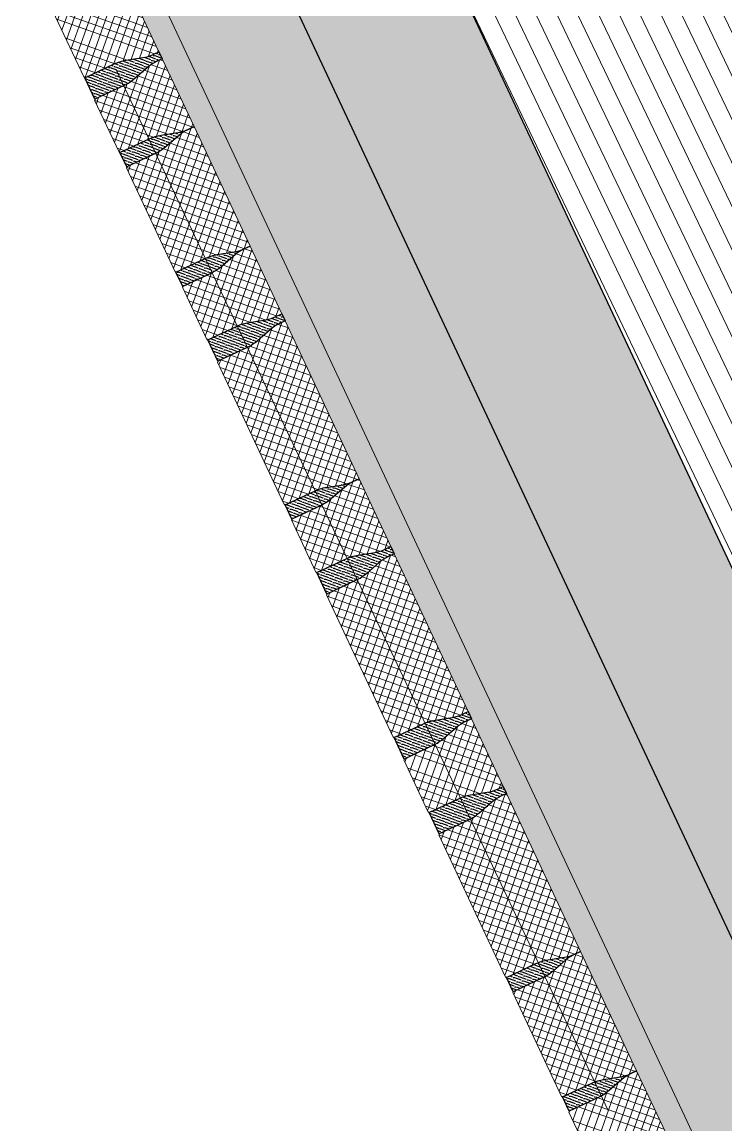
# Model space of a CAD drawing. Header units: metres. Extents: x 678805 to 1359287, y 2747329 to 5497370.
# Drawn here: x 679532.131 to 679533.024, y 2747447.023 to 2747448.422 of the extents above; entities that cross this region are included whole.
import ezdxf

# ---------------------------------------------------------------- set-up
doc = ezdxf.new("R2010")
doc.units = ezdxf.units.M
doc.layers.add('02-L-Waterfeatures 01', color=7, linetype='Continuous', true_color=0x4da6ff)
doc.layers.add('XREF_MON_WATERFEATURE$0$EIT_3 TR sorra', color=7, linetype='Continuous', true_color=0xd8ceb0)
doc.layers.add('XREF_MON_WATERFEATURE$0$-aux', color=50, linetype='Continuous', plot=False)
doc.layers.add('XREF_MON_WATERFEATURE$0$00_Aux', color=6, linetype='Continuous', plot=False)
doc.layers.add('XREF_MON_WATERFEATURE$0$02-L-projecció', color=7, linetype='Continuous', lineweight=5, true_color=0x636363)
doc.layers.add('XREF_MON_WATERFEATURE$0$3-TR tot_u', color=7, linetype='Continuous', lineweight=5, true_color=0x787878)
for name, color, linetype, lineweight in [('XREF_MON_WATERFEATURE$0$02-L-seccionat', 6, 'Continuous', 5), ('XREF_MON_WATERFEATURE$0$03-TR-L-1-CM', 7, 'Continuous', 0), ('XREF_MON_WATERFEATURE$0$3-TR Formigó', 252, 'Continuous', 0), ('XREF_MON_WATERFEATURE$0$3-TR terra compactada', 45, 'Continuous', 0), ('XREF_MON_WATERFEATURE$0$3-TR Tot-u', 37, 'Continuous', 0)]:
    doc.layers.add(name, color=color, linetype=linetype, lineweight=lineweight)
pattern_1 = [(43.98579928974752, (10.52699718810618, -101.1252723112702), (0.00192727512556013, 0.006603891924047489), [0.008532812500000061, -0.001706562500000013, 0, -0.001706562500000013])]
pattern_2 = [(44.99999999999999, (-4.641693315468729, 0.03620347869582474), (-0.006735192090801862, 0.006735192090801865), []), (134.9999999999999, (-4.641693315468729, 0.03620347869582474), (-0.006735192090801865, -0.006735192090801862), [])]
pattern_3 = [(43.98579928974752, (10.20080727897584, -101.1227288949303), (0.00192727512556013, 0.006603891924047489), [0.008532812500000061, -0.001706562500000013, 0, -0.001706562500000013])]
pattern_4 = [(43.98579928974752, (9.37094169203192, -101.1162581606768), (0.00192727512556013, 0.006603891924047489), [0.008532812500000061, -0.001706562500000013, 0, -0.001706562500000013])]

# ---------------------------------------------------------------- blocks, each defined once
blk = doc.blocks.new('XREF_MON_WATERFEATURE$0$General Section WaterFalls')
at = {"layer": 'XREF_MON_WATERFEATURE$0$3-TR Formigó'}
h = blk.add_hatch(dxfattribs=at)
h.set_pattern_fill('ANSI37', color=256, scale=0.002999999999999999, angle=-18.27604261022104, style=0)
h.set_pattern_definition(pattern_2)
edge = h.paths.add_edge_path()
edge.add_line((39.18475495977327, -31.12973216176033), (39.1848188646707, -31.12153663239218))
edge.add_arc((39.13640277273953, -31.12115911720321), 0.04841756329248895, -0.4467438236486732, 15.55227535667759)
edge.add_line((39.18304758705199, -31.10817752312869), (39.17726283756934, -31.0873920522402))
edge.add_arc((39.23231515055522, -31.07207059604116), 0.05714459042789036, 179.553249814863, 195.5522689535439, ccw=False)
edge.add_line((39.17517229774967, -31.07162502920255), (39.17549295586408, -31.03050100594151))
edge.add_line((39.1754929558374, -31.03050100663677), (39.17469577455456, -31.03049478954747))
edge.add_line((39.17469577351585, -31.0304947886616), (39.17470235535848, -31.02965073833496))
edge.add_line((39.17470235656947, -31.02965073892847), (39.10140679054818, -31.02907922782226))
edge.add_line((39.10140678938478, -31.02907922794111), (39.10140020713956, -31.02992327911559))
edge.add_line((39.10140020772815, -31.02992327907123), (39.10060302643714, -31.02991705903684))
edge.add_line((39.10060302587226, -31.02991705900058), (39.10028236810173, -31.07104108678878))
edge.add_arc((39.04313952149823, -31.07059552450664), 0.05714458402054452, -16.445764324364518, -0.44674515957092353, ccw=False)
edge.add_line((39.0979462149553, -31.08677359204739), (39.09183804567666, -31.10746633539626))
edge.add_arc((39.13827474461868, -31.12117371498607), 0.04841755135676758, 163.554232349569, 179.5532514948844)
edge.add_line((39.08985866559669, -31.1207961961627), (39.08979476309165, -31.12899172534015))
edge.add_line((39.08979476289824, -31.12899172445759), (39.18475495967557, -31.12973216186766))
h = blk.add_hatch(dxfattribs=at)
h.set_pattern_fill('ANSI37', color=256, scale=0.002999999999999999, angle=-18.27604261022104, style=0)
h.set_pattern_definition(pattern_2)
edge = h.paths.add_edge_path()
edge.add_line((39.3522410299629, -31.13103811070323), (39.35230493239289, -31.1228425810106))
edge.add_arc((39.30388884665444, -31.12246505683288), 0.04841755882590122, -0.4467548583182131, 15.55226428892074)
edge.add_line((39.35053365770727, -31.10948347253725), (39.3447489077074, -31.08869800098755))
edge.add_arc((39.39980122214183, -31.07337654335424), 0.05714459110889258, 179.5532510767952, 195.5522701820825, ccw=False)
edge.add_line((39.34265836747363, -31.07293097814545), (39.34297902507082, -31.03180695422319))
edge.add_line((39.3429790250957, -31.03180695418268), (39.34218184363135, -31.03180073801424))
edge.add_line((39.34218184370548, -31.0318007376045), (39.34218842565864, -31.03095668731437))
edge.add_line((39.34218842629343, -31.03095668740571), (39.19636698783185, -31.02981966437513))
edge.add_line((39.19636698672548, -31.02981966361403), (39.19636040684122, -31.03066371654903))
edge.add_line((39.19636040739715, -31.03066371707246), (39.19556322544289, -31.03065749681903))
edge.add_line((39.19556322600693, -31.03065749700181), (39.19524256794025, -31.07178152420181))
edge.add_arc((39.13809971837327, -31.07133596157655), 0.05714458561940226, -16.445765772794118, -0.4467466560668072, ccw=False)
edge.add_line((39.19290641369298, -31.08751402981579), (39.18679824533417, -31.10820677297804))
edge.add_arc((39.2332349428907, -31.12191415438429), 0.0484175508021077, 163.5542290625637, 179.5532482208429)
edge.add_line((39.18481886433437, -31.12153663253412), (39.18475496024624, -31.12973216167914))
edge.add_line((39.18475495977327, -31.12973216176033), (39.3522410307555, -31.13103811020633))
h = blk.add_hatch(dxfattribs=at)
h.set_pattern_fill('ANSI37', color=256, scale=0.002999999999999999, angle=-18.27604261022104, style=0)
h.set_pattern_definition(pattern_2)
edge = h.paths.add_edge_path()
edge.add_line((39.57347104605287, -31.13276309380308), (39.57353495039758, -31.12456756425239))
edge.add_arc((39.5251188641414, -31.12419004691765), 0.04841755849467181, -0.4467466283651467, 15.55227254300524)
edge.add_line((39.57176367333159, -31.11120845610276), (39.56597892388443, -31.0904229847356))
edge.add_arc((39.62103124149144, -31.07510152691975), 0.05714459466022873, 179.5532509293158, 195.5522700439978, ccw=False)
edge.add_line((39.56388838356361, -31.07465596077964), (39.56420904160296, -31.03353193700341))
edge.add_line((39.56420904165134, -31.03353193728253), (39.56341186070421, -31.03352572177531))
edge.add_line((39.56341186119244, -31.03352572163567), (39.56341844211523, -31.03268167149565))
edge.add_line((39.56341844191775, -31.03268167166971), (39.3638530596598, -31.03112558852884))
edge.add_line((39.36385305970907, -31.03112558787689), (39.36384647749933, -31.03196963857268))
edge.add_line((39.36384647758678, -31.03196963854134), (39.36304929710914, -31.03196341975637))
edge.add_line((39.36304929666221, -31.03196341963485), (39.36272863848091, -31.0730874453258))
edge.add_arc((39.30558578157797, -31.07264188490808), 0.05714459453390366, -16.445762793266, -0.44674364543789125, ccw=False)
edge.add_line((39.36039248527959, -31.08881995244883), (39.35428431540867, -31.10951269462129))
edge.add_arc((39.40072101773694, -31.12322007212788), 0.04841755342405468, 163.5542355793745, 179.5532547029849)
edge.add_line((39.35230493592098, -31.12284255633131), (39.35224103264213, -31.1310380852532))
edge.add_line((39.3522410322912, -31.13103808602318), (39.57347104644203, -31.13276309388176))
h = blk.add_hatch(dxfattribs=at)
h.set_pattern_fill('ANSI37', color=256, scale=0.002999999999999999, angle=-18.27604261022104, style=0)
h.set_pattern_definition(pattern_2)
edge = h.paths.add_edge_path()
edge.add_line((39.67843094049022, -31.13358150189742), (39.67849484538764, -31.12538597252927))
edge.add_arc((39.63007875345647, -31.12500845803879), 0.04841756340331319, -0.4467438658289858, 15.55227527998455)
edge.add_line((39.67672356823459, -31.11202686419711), (39.67093881875194, -31.09124139330862))
edge.add_arc((39.72599113220349, -31.07591993641108), 0.05714459068712686, 179.5532502593328, 195.5522693413966, ccw=False)
edge.add_line((39.66884827800095, -31.07547436933964), (39.66916893611536, -31.0343503460786))
edge.add_line((39.66916893655434, -31.03435034654103), (39.66837175527151, -31.03434412945174))
edge.add_line((39.66837175516412, -31.03434412926435), (39.66837833700674, -31.03350007893772))
edge.add_line((39.66837833635509, -31.0335000785999), (39.5950827703338, -31.03292856749369))
edge.add_line((39.59508277056739, -31.03292856831104), (39.59507618832216, -31.03377261948551))
edge.add_line((39.59507618891075, -31.03377261967398), (39.59427900761975, -31.0337663996396))
edge.add_line((39.5942790065892, -31.03376639960334), (39.59395834881867, -31.07489042739154))
edge.add_arc((39.53681550221518, -31.07444486534223), 0.05714458413136875, -16.44576432809248, -0.44674519530951784, ccw=False)
edge.add_line((39.59162219613791, -31.09062293195166), (39.58551402685926, -31.11131567530052))
edge.add_arc((39.63195072533563, -31.12502305349335), 0.04841755137164028, 163.5542329003365, 179.5532520194679)
edge.add_line((39.58353464631364, -31.12464553536847), (39.58347074380859, -31.13284106454592))
edge.add_line((39.58347074361518, -31.13284106506035), (39.67843094039251, -31.13358150247041))
h = blk.add_hatch(dxfattribs=at)
h.set_pattern_fill('ANSI37', color=256, scale=0.002999999999999999, angle=-18.27604261022104, style=0)
h.set_pattern_definition(pattern_2)
edge = h.paths.add_edge_path()
edge.add_line((39.90966065181419, -31.13538448698819), (39.9097245561589, -31.1271889574375))
edge.add_arc((39.86130846990272, -31.12681144010276), 0.04841755860549605, -0.4467466705454593, 15.55227246631219)
edge.add_line((39.90795328002423, -31.11382985021919), (39.90216853057707, -31.09304437885203))
edge.add_arc((39.95722084725276, -31.07772292057052), 0.05714459440099222, 179.553250484846, 195.5522696561451, ccw=False)
edge.add_line((39.90007799025625, -31.07727735443041), (39.90039864829561, -31.03615333065418))
edge.add_line((39.90039864787832, -31.03615333046764), (39.89960146693119, -31.03614711496041))
edge.add_line((39.89960146741942, -31.03614711388946), (39.89960804834221, -31.03530306374944))
edge.add_line((39.89960804767907, -31.03530306369066), (39.70004266542112, -31.0337469805498))
edge.add_line((39.70004266500473, -31.03374698059633), (39.70003608279499, -31.03459103129213))
edge.add_line((39.70003608288243, -31.03459103219211), (39.6992389024048, -31.03458481340714))
edge.add_line((39.69923890335485, -31.03458481375128), (39.69891824517355, -31.07570883944223))
edge.add_arc((39.64177538733929, -31.07526327902451), 0.0571445946447279, -16.445762796994018, -0.44674368117648555, ccw=False)
edge.add_line((39.69658209150657, -31.09144134726375), (39.69047392163565, -31.11213408943622))
edge.add_arc((39.73691062349826, -31.12584146670997), 0.04841755342405468, 163.5542355793745, 179.5532547029849)
edge.add_line((39.68849454214796, -31.12546394951642), (39.68843063886911, -31.13365947843831))
edge.add_line((39.68843063805252, -31.13365947874263), (39.90966065220335, -31.1353844866012))
h = blk.add_hatch(dxfattribs=at)
h.set_pattern_fill('ANSI37', color=256, scale=0.002999999999999999, angle=-18.27604261022104, style=0)
h.set_pattern_definition(pattern_2)
edge = h.paths.add_edge_path()
edge.add_line((40.01462054718286, -31.13620289531536), (40.01468445208028, -31.12800736594721))
edge.add_arc((39.96626836061478, -31.1276298512239), 0.04841756329248895, -0.4467438236486732, 15.55227535667759)
edge.add_line((40.01291317353025, -31.11464825691655), (40.0071284240476, -31.09386278602807))
edge.add_arc((40.06218073796481, -31.07854133006185), 0.05714459042789036, 179.553249814863, 195.5522689535439, ccw=False)
edge.add_line((40.00503788469359, -31.07809576299042), (40.005358542808, -31.03697173972937))
edge.add_line((40.00535854278132, -31.03697174065746), (40.00456136149849, -31.03696552356817))
edge.add_line((40.00456136092544, -31.03696552291512), (40.00456794276806, -31.03612147258849))
edge.add_line((40.00456794258207, -31.03612147271633), (39.93127237656078, -31.03554996161013))
edge.add_line((39.93127237632871, -31.03554996196181), (39.93126579408348, -31.03639401313628))
edge.add_line((39.93126579513773, -31.03639401262626), (39.93046861384673, -31.03638779259188))
edge.add_line((39.93046861328185, -31.03638779325411), (39.93014795551132, -31.07751182104231))
edge.add_arc((39.87300510844216, -31.07706625945866), 0.05714458402054452, -16.445764324364518, -0.44674515957092353, ccw=False)
edge.add_line((39.92781180283055, -31.09324432583526), (39.92170363355191, -31.11393706918413))
edge.add_arc((39.96814033249393, -31.12764444760978), 0.04841755135676758, 163.554232349569, 179.5532514948844)
edge.add_line((39.91972425347194, -31.1272669294849), (39.91966035096689, -31.13546245866235))
edge.add_line((39.9196603493765, -31.13546245824546), (40.01462054615383, -31.13620289565552))
h = blk.add_hatch(dxfattribs=at)
h.set_pattern_fill('ANSI37', color=256, scale=0.002999999999999999, angle=-18.27604261022104, style=0)
h.set_pattern_definition(pattern_2)
edge = h.paths.add_edge_path()
edge.add_line((40.23585056187585, -31.13792790379375), (40.23591446622056, -31.12973237424307))
edge.add_arc((40.18749837996438, -31.12935485783964), 0.04841755860549605, -0.4467466705454593, 15.55227246631219)
edge.add_line((40.23414318915457, -31.11637326725759), (40.22835843970741, -31.09558779589042))
edge.add_arc((40.28341075731441, -31.08026633691043), 0.05714459466022873, 179.5532509293158, 195.5522700439978, ccw=False)
edge.add_line((40.22626789985225, -31.07982077077031), (40.2265885578916, -31.03869674699408))
edge.add_line((40.22658855793998, -31.03869674773887), (40.22579137699285, -31.03869053223164))
edge.add_line((40.22579137701541, -31.03869053232484), (40.22579795793821, -31.03784648218482))
edge.add_line((40.22579795727506, -31.03784648189321), (40.02623257501711, -31.03629039875235))
edge.add_line((40.02623257506639, -31.03629039879888), (40.02622599285665, -31.03713444949468))
edge.add_line((40.02622599294409, -31.03713444946334), (40.02542881246646, -31.03712823067837))
edge.add_line((40.02542881295085, -31.03712822985835), (40.02510815476955, -31.0782522555493))
edge.add_arc((39.96796529693529, -31.07780669536442), 0.0571445946447279, -16.445762796994018, -0.44674368117648555, ccw=False)
edge.add_line((40.02277200063691, -31.09398476406932), (40.01666383076599, -31.11467750624178))
edge.add_arc((40.0631005326286, -31.12838488421403), 0.04841755342405468, 163.5542355793745, 179.5532547029849)
edge.add_line((40.01468445174396, -31.12800736678764), (40.01462054846511, -31.13620289570954))
edge.add_line((40.01462054764852, -31.13620289647952), (40.23585056179935, -31.13792790433809))
h = blk.add_hatch(dxfattribs=at)
h.set_pattern_fill('ANSI37', color=256, scale=0.002999999999999999, angle=-18.27604261022104, style=0)
h.set_pattern_definition(pattern_2)
edge = h.paths.add_edge_path()
edge.add_line((40.34081045631319, -31.13874631328508), (40.34087436121062, -31.13055078391693))
edge.add_arc((40.29245826974511, -31.13017326872796), 0.04841756329248895, -0.4467438236486732, 15.55227535667759)
edge.add_line((40.33910308312625, -31.11719167395495), (40.3333183336436, -31.09640620306646))
edge.add_arc((40.38837064756081, -31.08108474686742), 0.05714459068712686, 179.5532502593328, 195.5522693413966, ccw=False)
edge.add_line((40.33122779382393, -31.08063918119296), (40.33154845193834, -31.03951515793192))
edge.add_line((40.33154845237732, -31.03951515746303), (40.33075127109448, -31.03950894037373))
edge.add_line((40.33075127052143, -31.03950894018635), (40.33075785236406, -31.03866488985971))
edge.add_line((40.33075785171241, -31.03866488998756), (40.25746228569112, -31.03809337888135))
edge.add_line((40.25746228639036, -31.03809337853454), (40.25745570414514, -31.03893742970902))
edge.add_line((40.25745570473373, -31.03893742896616), (40.25665852344272, -31.03893120893178))
edge.add_line((40.25665852241218, -31.03893120959401), (40.25633786464165, -31.08005523738221))
edge.add_arc((40.19919501757249, -31.07960967626423), 0.05714458402054452, -16.445764324364518, -0.44674515957092353, ccw=False)
edge.add_line((40.25400171149522, -31.09578774264082), (40.24789354221658, -31.11648048598969))
edge.add_arc((40.29433024162427, -31.13018786534667), 0.04841755137164028, 163.5542329003365, 179.5532520194679)
edge.add_line((40.24591416213661, -31.1298103465233), (40.24585025963157, -31.13800587570075))
edge.add_line((40.24585025943816, -31.13800587551668), (40.34081045621549, -31.13874631292675))
h = blk.add_hatch(dxfattribs=at)
h.set_pattern_fill('ANSI37', color=256, scale=0.002999999999999999, angle=-18.27604261022104, style=0)
h.set_pattern_definition(pattern_2)
edge = h.paths.add_edge_path()
edge.add_line((40.50829652696848, -31.14005226129666), (40.50836042939847, -31.13185673160403))
edge.add_arc((40.4599443427287, -31.13147920696065), 0.04841755882590122, -0.4467548583182131, 15.55226428892074)
edge.add_line((40.50658915517852, -31.11849762289785), (40.50080440517864, -31.09771215134815))
edge.add_arc((40.55585671868175, -31.08239069371484), 0.05714459136812911, 179.553251521265, 195.5522705699352, ccw=False)
edge.add_line((40.49871386447921, -31.08194512827322), (40.4990345220764, -31.04082110435096))
edge.add_line((40.49903452210128, -31.04082110500894), (40.49823734063693, -31.0408148888405))
edge.add_line((40.49823734071106, -31.04081488912925), (40.49824392266422, -31.03997083883912))
edge.add_line((40.49824392190203, -31.03997083823197), (40.35242248344045, -31.03883381520139))
edge.add_line((40.3524224832654, -31.03883381560445), (40.35241590338114, -31.03967786853944))
edge.add_line((40.35241590393707, -31.03967786836438), (40.35161872198281, -31.03967164811095))
edge.add_line((40.35161872208118, -31.03967164829373), (40.35129806401451, -31.08079567549373))
edge.add_arc((40.29415521537885, -31.08035011170432), 0.0571445854768251, -16.4457662394492, -0.44674710053658373, ccw=False)
edge.add_line((40.3489619102329, -31.09652817994356), (40.34285374187409, -31.11722092310581))
edge.add_arc((40.38929043943062, -31.13092830544338), 0.04841755081698038, 163.5542296133312, 179.5532487454264)
edge.add_line((40.34087436040863, -31.13055078359321), (40.3408104563205, -31.13874631273823))
edge.add_line((40.34081045631319, -31.13874631328508), (40.50829652729542, -31.14005226173109))
h = blk.add_hatch(dxfattribs=at)
h.set_pattern_fill('ANSI37', color=256, scale=0.002999999999999999, angle=-18.27604261022104, style=0)
h.set_pattern_definition(pattern_2)
edge = h.paths.add_edge_path()
edge.add_line((40.60325672617182, -31.14079270721413), (40.60332062966767, -31.13259717689271))
edge.add_arc((40.55490453867242, -31.13221966242418), 0.04841756174094964, -0.4467432331243982, 15.55227589592591)
edge.add_line((40.60154935112223, -31.11923806904815), (40.59576460204218, -31.09845259731183))
edge.add_arc((40.65081690996885, -31.08313113870099), 0.05714458584771027, 179.5532517960922, 195.5522709070236, ccw=False)
edge.add_line((40.59367406228557, -31.08268557512201), (40.59399472039591, -31.04156155038842))
edge.add_line((40.59399471944198, -31.04156154906377), (40.59319753841572, -31.04155533156881))
edge.add_line((40.59319753851742, -31.04155533201993), (40.59320412039961, -31.04071128268715))
edge.add_line((40.59320412063971, -31.04071128275245), (40.51990855432228, -31.04013977105805))
edge.add_line((40.51990855531767, -31.04013977199793), (40.51990197395678, -31.04098382346446))
edge.add_line((40.51990197319537, -31.04098382312804), (40.51910479186888, -31.04097760357234))
edge.add_line((40.51910479133949, -31.04097760282457), (40.51878413268052, -31.08210162884817))
edge.add_arc((40.46164127485827, -31.08165606763214), 0.0571445959901842, -16.44576470835051, -0.44674558640332407, ccw=False)
edge.add_line((40.51644797855988, -31.09783413726836), (40.51033980887048, -31.11852687851998))
edge.add_arc((40.55677651520818, -31.13223425485194), 0.04841755733816406, 163.5542381880124, 179.5532572783804)
edge.add_line((40.50836043106392, -31.13185674045235), (40.50829652807713, -31.1400522684899))
edge.add_line((40.50829652743414, -31.1400522692129), (40.60325672609071, -31.14079270724359))
h = blk.add_hatch(dxfattribs=at)
h.set_pattern_fill('ANSI37', color=256, scale=0.002999999999999999, angle=-18.27604261022104, style=0)
h.set_pattern_definition([(44.99999999999999, (-2.950745612382889, 0.02301507885567844), (-0.006735192090801862, 0.006735192090801865), []), (134.9999999999999, (-2.950745612382889, 0.02301507885567844), (-0.006735192090801865, -0.006735192090801862), [])])
edge = h.paths.add_edge_path()
edge.add_line((40.78074249159545, -31.14217662625015), (40.78080639402544, -31.13398109655752))
edge.add_arc((40.73239030689001, -31.13360357261263), 0.04841755882590122, -0.4467548583182131, 15.55226428892074)
edge.add_line((40.77903511887416, -31.12062198901549), (40.77325036887429, -31.09983651746579))
edge.add_arc((40.82830268191174, -31.08451505936682), 0.05714459101218528, 179.5532511125338, 195.5522702470631, ccw=False)
edge.add_line((40.77115982910618, -31.08406949369237), (40.77148048670337, -31.04294546977011))
edge.add_line((40.77148048579693, -31.04294546949677), (40.77068330433258, -31.04293925332833))
edge.add_line((40.7706833044067, -31.04293925315142), (40.77068988635987, -31.04209520286129))
edge.add_line((40.770689886529, -31.04209520341828), (40.62486844806742, -31.04095818038771))
edge.add_line((40.62486844789237, -31.04095818055794), (40.62486186800811, -31.04180223349293))
edge.add_line((40.62486186809838, -31.04180223308504), (40.62406468614412, -31.04179601283161))
edge.add_line((40.62406468577683, -31.0417960123159), (40.62374402771015, -31.0829200395159))
edge.add_arc((40.56660117954016, -31.08247447689064), 0.0571445857302265, -16.445765776522194, -0.4467466918054015, ccw=False)
edge.add_line((40.62140787485987, -31.09865254489705), (40.61529970650106, -31.1193452880593))
edge.add_arc((40.66173640405759, -31.13305267086253), 0.04841755091846363, 163.5542290581637, 179.5532481786626)
edge.add_line((40.61332032456994, -31.1326751485467), (40.6132564204818, -31.14087067769172))
edge.add_line((40.61325642140582, -31.14087067777291), (40.78074249238805, -31.14217662621891))
at = {"layer": 'XREF_MON_WATERFEATURE$0$3-TR terra compactada'}
h = blk.add_hatch(dxfattribs=at)
h.set_pattern_fill('LINE', color=256, scale=0.007499999999999998)
h.set_pattern_definition([(359.9999999999999, (-1.593222050461918, -1.450000001117587), (3.469446951953614e-18, 0.0238125), [])])
edge = h.paths.add_edge_path(flags=16)
edge.add_arc((87.91270721703768, -34.89102650922723), 0.03000000000000113, 0, 360)
h.paths.add_polyline_path([(60.86794612370431, -34.06345526850782), (60.86794612370431, -34.8165326055605), (77.28848761087283, -34.81653260439634), (77.28848760994151, -35.96653260430321), (94.02980208816007, -35.96653260337189), (94.02346620196477, -34.53352967253886), (88.77741158520803, -34.42881766473874), (88.7764219455421, -34.4783984052483), (88.67512278445065, -34.8564527768176), (84.06023222394288, -34.76436978625134), (83.96552849235013, -34.41241660504602), (83.95774579746649, -34.38224918977357), (83.95875280490145, -34.33179827523418), (79.98875382728875, -34.25026744417846), (79.98875382775441, -35.78771875007078), (77.43852502759546, -35.78771875007078), (77.43852502852678, -35.43748732609674), (78.61814005719498, -35.43770227907225), (78.05505687510595, -33.4629564518109), (67.10211191978306, -33.3788115279749), (67.01179703883827, -33.17811179091223), (66.85097349714488, -33.17687627975829), (63.56725041614845, -33.15126436809078), (63.56725041707978, -34.70336046814919), (61.01713174395263, -34.70336046768352), (61.01713174441829, -34.35336060426198), (62.10765844490379, -34.35336060402915), (61.58575402200222, -32.50950451311655), (50.6815704330802, -32.42573419259861), (50.59114177431911, -32.2250335814897), (50.42511908290908, -32.2237581287045), (47.14811543934047, -32.19819437991828), (47.14721526950598, -33.38156245509163), (44.99754665372893, -33.38156245509163), (44.99754665279761, -33.03156259073876), (45.56926759378985, -33.03156259120442), (45.14311256445944, -31.55625739693642), (34.2616229839623, -31.47266142093576), (34.17091776337475, -31.2719586850144), (34.00475173024461, -31.27068213094026), (30.72633214015514, -31.24511096207425), (30.72633214108646, -32.37863686797209), (28.57621343620121, -32.37863686820492), (28.57621343526989, -32.02863700361922), (29.14793437626213, -32.02863700361922), (28.72177934786305, -30.55333180958405), (17.8412764519453, -30.4697434140835), (17.68143947003409, -31.50181839196011), (28.27606689184904, -31.50181839149445), (28.27606689091772, -32.61037793336436), (44.44740463607013, -32.61037793196738), (44.44740463700145, -34.06345526920632)])
at = {"layer": 'XREF_MON_WATERFEATURE$0$3-TR Tot-u'}
h = blk.add_hatch(dxfattribs=at)
h.set_pattern_fill('EARTH', color=256, scale=0.004999999999999998, angle=-84.07414778341365)
h.set_pattern_definition([(275.9258522165863, (44.29588295286521, -32.63154151011258), (0.03485825126725671, -0.02830242601949161), [0.03175, -0.03175]), (275.9258522165863, (44.30772558040917, -32.63031229283661), (0.03485825126725671, -0.02830242601949161), [0.03175, -0.03175]), (275.9258522165863, (44.31956820748746, -32.62908307556063), (0.03485825126725671, -0.02830242601949161), [0.03175, -0.03175]), (5.925852216586345, (44.32392548862845, -32.63262087898329), (0.02830242601949161, 0.03485825126725671), [0.03174999999999994, -0.03174999999999994]), (5.925852216586345, (44.32515470543876, -32.64446350559592), (0.02830242601949161, 0.03485825126725671), [0.03174999999999994, -0.03174999999999994]), (5.925852216586345, (44.3263839231804, -32.65630613290705), (0.02830242601949161, 0.03485825126725671), [0.03174999999999994, -0.03174999999999994])])
h.paths.add_polyline_path([(34.26260966900736, -31.4726690009702), (45.14311256445944, -31.55625739693642), (45.22670621238649, -31.85156099428423), (45.99745839787647, -31.85156254423782), (45.99745968589559, -31.56282083503902), (45.37285237573087, -31.55802235053852), (45.31806802144274, -31.35759557317942), (34.17091776337475, -31.2719586850144)])
at = {"layer": 'XREF_MON_WATERFEATURE$0$3-TR tot_u'}
h = blk.add_hatch(dxfattribs=at)
h.set_pattern_fill('AR-CONC', color=256, scale=0.0002499999999999997, angle=90.27678088138283)
h.set_pattern_definition([(158.5528234916038, (-5.539041012525558e-06, -0.1028410240542144), (-0.01071414020334408, 0.04444703537656459), [0.004762499999999992, -0.05238749999999992]), (103.5528234916037, (-5.539041012525558e-06, -0.1028410240542144), (-0.042478511822929, -0.02355052202099124), [0.00380999999999999, -0.04191014604249986]), (209.0042681916038, (-0.000898381695151329, -0.09913711715489626), (-0.05319265014223657, 0.02089651386113734), [0.004047502199999994, -0.04452256114999994]), (154.7370234916037, (-0.01204552920535207, -0.1068818944040686), (-0.01159854796105582, 0.06759205884945055), [0.007143749999999993, -0.07858124999999992]), (205.1883811016037, (-0.01301207952201366, -0.1012492310255766), (-0.07752613342460271, 0.03658516449488297), [0.006071255784999993, -0.06678390203999988]), (99.73697466160377, (-0.01204552920535207, -0.1068818944040686), (-0.07752613342278562, 0.03658516449904599), [0.005714991767499993, -0.0628649329799999]), (129.5528234916038, (-0.0110559668391943, -0.09985168324783444), (0.01217751511735449, 0.04406843003303181), [0.004762499999999995, -0.05238749999999995]), (74.55282349160389, (-0.0110559668391943, -0.09985168324783444), (-0.04856998646426811, -3.622266203678892e-06), [0.003809999999999994, -0.04190999999999991]), (180.0042684916038, (-0.01004117308184505, -0.0961793134920299), (-0.03639247154533939, 0.04406480761108347), [0.004047502199999996, -0.04452248439999996]), (146.0528234916038, (-5.539041012525558e-06, -0.1028410240542144), (-0.02028587552938745, -0.005993882991116794), [0, -0.04140199999999994, 0, -0.04254499999999994, 0, -0.04206874999999994]), (116.0528234916039, (-5.539041012525558e-06, -0.1028410240542144), (-0.02905871588294157, 0.007867938773241594), [0, -0.02425699999999996, 0, -0.04044949999999992, 0, -0.01603374999999996]), (76.05282349160386, (0.004500031471252441, -0.1162656124215573), (-0.009427757665139926, 0.03259170348029379), [0, -0.01587499999999993, 0, -0.04952999999999986, 0, -0.06572249999999971]), (66.05282349160387, (0.006520467810332775, -0.1222856075037271), (-0.01780916575072015, 0.03308521069580599), [0, -0.02063749999999998, 0, -0.03289299999999997, 0, -0.04667249999999996])])
h.paths.add_polyline_path([(45.31806802144274, -31.35759557317942), (45.49559780023992, -31.2089550034143), (34.10312230791897, -31.12143342685886), (34.17091776337475, -31.2719586850144)])
at = {"layer": 'XREF_MON_WATERFEATURE$0$EIT_3 TR sorra'}
h = blk.add_hatch(dxfattribs=at)
h.set_pattern_fill('ANSI36', color=256, scale=0.001075000000000009, angle=-1.01420071025247, style=0, double=1)
h.set_pattern_definition(pattern_4)
edge = h.paths.add_edge_path()
edge.add_line((39.18475493509322, -31.12973565980792), (39.18481883682447, -31.12154013037492))
edge.add_arc((39.13640275178477, -31.12116261385381), 0.04841755708570963, -0.4467455132575356, 15.55227354001481)
edge.add_line((39.18304756004363, -31.10818102280609), (39.17726281198579, -31.08739554797457))
edge.add_arc((39.23231512727216, -31.07207409199327), 0.05714459220355843, 179.5532497589926, 195.5522688845015, ccw=False)
edge.add_line((39.17517227260396, -31.07162852515467), (39.17549295849978, -31.03050100618963))
edge.add_line((39.17549295863137, -31.03050100570545), (39.19556322774974, -31.03065750058919))
edge.add_line((39.19556322740391, -31.03065750026144), (39.19524254018974, -31.07178502173348))
edge.add_arc((39.13809969229624, -31.07133945869282), 0.0571445854768251, -16.4457662394492, -0.44674710053658373, ccw=False)
edge.add_line((39.19290638621897, -31.08751752739772), (39.18679821778102, -31.10821026857224))
edge.add_arc((39.2332349140197, -31.12191765150055), 0.04841755052477783, 163.554227419061, 179.553246562732)
edge.add_line((39.18481883546337, -31.1215401282534), (39.18475493429301, -31.12973566081402))
h = blk.add_hatch(dxfattribs=at)
h.set_pattern_fill('ANSI36', color=256, scale=0.001075000000000009, angle=-1.01420071025247, style=0, double=1)
h.set_pattern_definition(pattern_4)
edge = h.paths.add_edge_path()
edge.add_line((39.35224100435153, -31.13104160758667), (39.35230490781189, -31.12284607774392))
edge.add_arc((39.30388882756233, -31.12246855907142), 0.04841755268387107, -0.4467473109880312, 15.55227179525065)
edge.add_line((39.35053363116458, -31.10948697174899), (39.34474888314222, -31.08870149643879))
edge.add_arc((39.39980119932443, -31.07338003464974), 0.0571445943123871, 179.5532539535203, 195.5522730879311, ccw=False)
edge.add_line((39.34265834232792, -31.07293447176926), (39.34297902903303, -31.0318069525811))
edge.add_line((39.34297902882099, -31.03180695185438), (39.36304929754085, -31.0319634490585))
edge.add_line((39.36304929712787, -31.03196344990283), (39.3627286103477, -31.07309096857581))
edge.add_arc((39.30558574991301, -31.07264540484175), 0.05714459736739348, -16.445766153051807, -0.4467470114216212, ccw=False)
edge.add_line((39.36039245687425, -31.08882347727194), (39.35428428858233, -31.10951621800429))
edge.add_arc((39.40072097815573, -31.12322359834798), 0.04841754379100657, 163.5542282250263, 179.5532473510782)
edge.add_line((39.35230490611866, -31.12284607579932), (39.35224100358221, -31.13104160692799))
h = blk.add_hatch(dxfattribs=at)
h.set_pattern_fill('ANSI36', color=256, scale=0.001075000000000009, angle=-1.01420071025247, style=0, double=1)
h.set_pattern_definition([(43.98579928974752, (9.864617672748864, -101.1201075012796), (0.00192727512556013, 0.006603891924047489), [0.008532812500000061, -0.001706562500000013, 0, -0.001706562500000013])])
edge = h.paths.add_edge_path()
edge.add_line((39.58347071614116, -31.13284456310794), (39.57347102216924, -31.13276659232315))
edge.add_line((39.57347102230415, -31.13276659138501), (39.57353492440251, -31.12457106158285))
edge.add_arc((39.52511884272099, -31.12419354030862), 0.04841755279407357, -0.4467514048749424, 15.55226774490095)
edge.add_line((39.57176364818588, -31.11121195601299), (39.56597889869098, -31.09042648070688))
edge.add_arc((39.62103120796382, -31.07510502217337), 0.05714458736414182, 179.5532512957519, 195.5522704501285, ccw=False)
edge.add_line((39.56388835795224, -31.07465945696458), (39.56420904376892, -31.03353193601182))
edge.add_line((39.56420904444531, -31.03353193588555), (39.59427900886212, -31.03376640199216))
edge.add_line((39.59427900891751, -31.0337664023973), (39.59395832214551, -31.07489392401537))
edge.add_arc((39.53681546775624, -31.07444836152717), 0.05714459073350465, -16.445765473899826, -0.44674634346989706, ccw=False)
edge.add_line((39.59162216726691, -31.09062643139623), (39.5855139989395, -31.11131917260725))
edge.add_arc((39.63195069367066, -31.12502655060962), 0.04841754612075075, 163.5542325475677, 179.553251692707)
edge.add_line((39.58353461930528, -31.12464903178625), (39.58347071588449, -31.13284456262286))
edge.add_line((39.58347071614116, -31.13284456310794), (39.57347102216924, -31.13276659232315))
h = blk.add_hatch(dxfattribs=at)
h.set_pattern_fill('ANSI36', color=256, scale=0.001075000000000009, angle=-1.01420071025247, style=0, double=1)
h.set_pattern_definition([(43.98579928974752, (9.969577567651868, -101.1209259112366), (0.00192727512556013, 0.006603891924047489), [0.008532812500000061, -0.001706562500000013, 0, -0.001706562500000013])])
edge = h.paths.add_edge_path()
edge.add_line((39.68843061057851, -31.1336629728321), (39.67843091660658, -31.13358500204732))
edge.add_line((39.67843091674149, -31.133585001342), (39.67849481883985, -31.12538947153984))
edge.add_arc((39.63007873715833, -31.12501195026562), 0.04841755279407357, -0.4467514048749424, 15.55226774490095)
edge.add_line((39.67672354308888, -31.11203036550432), (39.67093879359398, -31.09124489019821))
edge.add_arc((39.72599110240117, -31.07592343329452), 0.05714458736414182, 179.5532512957519, 195.5522704501285, ccw=False)
edge.add_line((39.6688482533209, -31.0754778678529), (39.66916893913758, -31.03435034690013))
edge.add_line((39.66916893841699, -31.03435034723952), (39.69923890283381, -31.03458481334614))
edge.add_line((39.69923890335485, -31.03458481351845), (39.69891821658285, -31.07571233513652))
edge.add_arc((39.64177536312491, -31.07526677194983), 0.05714459062268041, -16.445765470171807, -0.44674630773130275, ccw=False)
edge.add_line((39.69658206170425, -31.09144484065473), (39.69047389337684, -31.11213758186575))
edge.add_arc((39.73691058764234, -31.12584495963529), 0.04841754623710667, 163.5542325431677, 179.5532516505266)
edge.add_line((39.68849451327696, -31.12546744057909), (39.68843060985617, -31.1336629714157))
edge.add_line((39.68843061057851, -31.1336629728321), (39.67843091660658, -31.13358500204732))
h = blk.add_hatch(dxfattribs=at)
h.set_pattern_fill('ANSI36', color=256, scale=0.001075000000000009, angle=-1.01420071025247, style=0, double=1)
h.set_pattern_definition(pattern_3)
edge = h.paths.add_edge_path()
edge.add_line((39.91966032190248, -31.13546595582739), (39.90966062793056, -31.1353879850426))
edge.add_line((39.90966062853113, -31.13538798550144), (39.90972453062949, -31.12719245569928))
edge.add_arc((39.86130844941363, -31.12681493419223), 0.04841755279407357, -0.4467514048749424, 15.55226774490095)
edge.add_line((39.90795325487852, -31.11383334873244), (39.90216850538362, -31.09304787342633))
edge.add_arc((39.95722081512213, -31.07772641628981), 0.05714458762337835, 179.5532517402217, 195.5522708379812, ccw=False)
edge.add_line((39.90007796464488, -31.07728085061535), (39.90039865046156, -31.03615332966259))
edge.add_line((39.90039865067229, -31.03615333000198), (39.9304686150891, -31.03638779610859))
edge.add_line((39.93046861421317, -31.03638779651374), (39.93014792744117, -31.0775153181318))
edge.add_arc((39.87300507491454, -31.07706975564361), 0.05714459062268041, -16.445765470171807, -0.44674630773130275, ccw=False)
edge.add_line((39.92781177395955, -31.09324782551266), (39.92170360563214, -31.11394056672368))
edge.add_arc((39.96814029989764, -31.12764794426039), 0.04841754623710667, 163.5542325431677, 179.5532516505266)
edge.add_line((39.91972422599792, -31.12727042520419), (39.91966032257713, -31.1354659560408))
edge.add_line((39.91966032190248, -31.13546595582739), (39.90966062793056, -31.1353879850426))
h = blk.add_hatch(dxfattribs=at)
h.set_pattern_fill('ANSI36', color=256, scale=0.001075000000000009, angle=-1.01420071025247, style=0, double=1)
h.set_pattern_definition(pattern_3)
edge = h.paths.add_edge_path()
edge.add_line((40.01462052343413, -31.13620639406145), (40.01468442516538, -31.12801086462845))
edge.add_arc((39.96626833919436, -31.12763334834017), 0.04841755708570963, -0.4467455132575356, 15.55227354001481)
edge.add_line((40.01291314745322, -31.11465175659396), (40.00712839939538, -31.09386628176243))
edge.add_arc((40.06218071421608, -31.07854482578114), 0.05714459220355843, 179.5532497589926, 195.5522688845015, ccw=False)
edge.add_line((40.00503786001354, -31.07809925824404), (40.00535854590937, -31.036971739279))
edge.add_line((40.00535854510963, -31.03697173972614), (40.025428814228, -31.03712823460988))
edge.add_line((40.02542881434783, -31.0371282347478), (40.02510812713366, -31.07825575621984))
edge.add_arc((39.96796527830884, -31.07781019248068), 0.0571445854768251, -16.4457662394492, -0.44674710053658373, ccw=False)
edge.add_line((40.02277197362855, -31.09398826071993), (40.0166638051906, -31.11468100189444))
edge.add_arc((40.06310050236061, -31.12838838598691), 0.04841755052477783, 163.554227419061, 179.553246562732)
edge.add_line((40.01468442287296, -31.1280108622741), (40.0146205217026, -31.13620639483472))
h = blk.add_hatch(dxfattribs=at)
h.set_pattern_fill('ANSI36', color=256, scale=0.001075000000000009, angle=-1.01420071025247, style=0, double=1)
h.set_pattern_definition(pattern_1)
edge = h.paths.add_edge_path()
edge.add_line((40.24585023103282, -31.13800937356427), (40.23585053706089, -31.13793140277949))
edge.add_line((40.23585053766146, -31.13793140253983), (40.23591443975982, -31.12973587273768))
edge.add_arc((40.18749835854396, -31.12935835076496), 0.04841755279407357, -0.4467514048749424, 15.55226774490095)
edge.add_line((40.23414316447452, -31.11637676646933), (40.22835841497962, -31.09559129116321))
edge.add_arc((40.2834107237868, -31.08026983402669), 0.05714458736414182, 179.5532512957519, 195.5522704501285, ccw=False)
edge.add_line((40.22626787377521, -31.07982426835224), (40.2265885595919, -31.03869674739947))
edge.add_line((40.22658855933696, -31.03869674820453), (40.25665852375378, -31.03893121431114))
edge.add_line((40.25665852380916, -31.03893121425062), (40.25633783703717, -31.08005873586869))
edge.add_arc((40.19919498404488, -31.07961317244917), 0.05714459062268041, -16.445765470171807, -0.44674630773130275, ccw=False)
edge.add_line((40.25400168355554, -31.0957912420854), (40.24789351522814, -31.11648398329642))
edge.add_arc((40.29433020949364, -31.13019136106595), 0.04841754623710667, 163.5542325431677, 179.5532516505266)
edge.add_line((40.24591413419694, -31.12981384200975), (40.24585023077614, -31.13800937284637))
edge.add_line((40.24585023103282, -31.13800937356427), (40.23585053706089, -31.13793140277949))
h = blk.add_hatch(dxfattribs=at)
h.set_pattern_fill('ANSI36', color=256, scale=0.001075000000000009, angle=-1.01420071025247, style=0, double=1)
h.set_pattern_definition(pattern_1)
edge = h.paths.add_edge_path()
edge.add_line((40.34081043256447, -31.1387498115655), (40.34087433429571, -31.1305542821325))
edge.add_arc((40.29245824879035, -31.1301767649129), 0.04841755694313247, -0.4467460378408971, 15.55227308225353)
edge.add_line((40.33910305704921, -31.11719517386518), (40.33331830899137, -31.09640969903366))
edge.add_arc((40.38837062334642, -31.08108824188821), 0.05714459220355843, 179.5532497589926, 195.5522688845015, ccw=False)
edge.add_line((40.33122776914388, -31.0806426750496), (40.3315484550397, -31.03951515608457))
edge.add_line((40.33154845517129, -31.03951515629888), (40.35161872428966, -31.03967165118262))
edge.add_line((40.35161872440949, -31.03967165201902), (40.35129803719532, -31.08079917349106))
edge.add_arc((40.29415518743917, -31.08035360928625), 0.05714458561940226, -16.445765772794118, -0.4467466560668072, ccw=False)
edge.add_line((40.34896188322455, -31.09653167752549), (40.3428537147866, -31.1172244187))
edge.add_arc((40.38929041149095, -31.13093180302531), 0.04841755050990516, 163.5542268682935, 179.5532460381486)
edge.add_line((40.34087433246896, -31.13055427977815), (40.34081043129859, -31.13874981233878))
h = blk.add_hatch(dxfattribs=at)
h.set_pattern_fill('ANSI36', color=256, scale=0.001075000000000009, angle=-1.01420071025247, style=0, double=1)
h.set_pattern_definition(pattern_1)
edge = h.paths.add_edge_path()
edge.add_line((40.50829650182277, -31.14005575794727), (40.50836040528313, -31.13186022810452))
edge.add_arc((40.45994432410225, -31.13148271036334), 0.04841755254129393, -0.4467478355714435, 15.55227133748934)
edge.add_line((40.50658912817016, -31.11850112210959), (40.50080438014781, -31.09771564679939))
edge.add_arc((40.55585669633001, -31.08239418594167), 0.0571445943123871, 179.5532539535203, 195.5522730879311, ccw=False)
edge.add_line((40.4987138393335, -31.08194862306118), (40.49903452603861, -31.04082110387302))
edge.add_line((40.49903452536091, -31.04082110384479), (40.51910479408077, -31.04097760104891))
edge.add_line((40.51910479459912, -31.04097760119475), (40.51878410781895, -31.08210511986773))
edge.add_arc((40.46164124784991, -31.08165955590084), 0.05714459736739348, -16.445766153051807, -0.4467470114216212, ccw=False)
edge.add_line((40.51644795341417, -31.09783762763254), (40.51033978512226, -31.11853036836489))
edge.add_arc((40.55677647469565, -31.1322377496399), 0.0484175437761339, 163.5542276742587, 179.5532468264947)
edge.add_line((40.5083604035899, -31.13186022685841), (40.50829650105345, -31.14005575798708))
h = blk.add_hatch(dxfattribs=at)
h.set_pattern_fill('ANSI36', color=256, scale=0.001075000000000009, angle=-1.01420071025247, style=0, double=1)
h.set_pattern_definition([(43.98579928974752, (10.89440337801352, -101.1281336159445), (0.00192727512556013, 0.006603891924047489), [0.008532812500000061, -0.001706562500000013, 0, -0.001706562500000013])])
edge = h.paths.add_edge_path()
edge.add_line((40.61325641954318, -31.14087067730725), (40.60325672557125, -31.14079270652246))
edge.add_line((40.60325672617182, -31.14079270628281), (40.60332062827018, -31.13259717648065))
edge.add_arc((40.55490454751998, -31.1322196549736), 0.04841755279407357, -0.4467514048749424, 15.55226774490095)
edge.add_line((40.60154935298488, -31.11923806997947), (40.59576460348998, -31.09845259467336))
edge.add_arc((40.65081691276282, -31.08313113776967), 0.05714458762337835, 179.5532517402217, 195.5522708379812, ccw=False)
edge.add_line((40.59367406321689, -31.0826855734922), (40.59399474903358, -31.04155805253943))
edge.add_line((40.59399474831298, -31.04155805218033), (40.6240647127298, -31.04179251828695))
edge.add_line((40.62406471325085, -31.0417925179936), (40.62374402647885, -31.08292003961166))
edge.add_arc((40.56660117208958, -31.08247447712347), 0.05714459073350465, -16.445765473899826, -0.44674634346989706, ccw=False)
edge.add_line((40.62140787160024, -31.09865254582837), (40.61529970327283, -31.11934528703939))
edge.add_arc((40.66173639753833, -31.13305266550742), 0.04841754612075075, 163.5542325475677, 179.553251692707)
edge.add_line((40.61332032317296, -31.13267514714971), (40.61325641975216, -31.14087067798632))
edge.add_line((40.61325641954318, -31.14087067730725), (40.60325672557125, -31.14079270652246))
h = blk.add_hatch(dxfattribs=at)
h.set_pattern_fill('ANSI36', color=256, scale=0.001075000000000009, angle=-1.01420071025247, style=0, double=1)
h.set_pattern_definition([(62.26184189996857, (68.07752234721556, 216.894108738983), (-0.0002408934137096957, 0.006875154421344565), [0.008532812500000075, -0.001706562500000016, 0, -0.001706562500000016])])
h.paths.add_polyline_path([(34.10252279648557, -31.1214288212359), (45.49559780303389, -31.20895500085317), (45.49583161249757, -31.17895582946949), (34.10248376289383, -31.0901877048891)])
at = {"layer": 'XREF_MON_WATERFEATURE$0$-aux'}
for points in [[(39.1847549341619, -31.12973566097207), (39.18475493509322, -31.12973565980792), (39.18481883732602, -31.12154013104737, 0.06992251114754273), (39.18304756004363, -31.10818102280609), (39.1772628123872, -31.08739554765634, -0.06992251114800961), (39.17517227260396, -31.07162852515467), (39.17549295863137, -31.03050100570545), (39.19556322740391, -31.03065750026144), (39.19524254044518, -31.07178502110764, -0.0699225111484148), (39.19290638621897, -31.08751752739772), (39.18679821724072, -31.10821026749909, 0.06992251114798485), (39.18481883546337, -31.1215401282534), (39.1847549341619, -31.12973566097207), (39.18475493509322, -31.12973565980792)], [(39.35224100435153, -31.13104160758667), (39.35224100435153, -31.13104160758667), (39.35230490751565, -31.12284607766196, 0.06992251114754273), (39.35053363116458, -31.10948697174899), (39.34474888304248, -31.08870149590075, -0.06992251114800961), (39.34265834232792, -31.07293447176926), (39.34297902882099, -31.03180695185438), (39.36304929712787, -31.03196344990283), (39.36272861016914, -31.0730909681879, -0.0699225111484148), (39.36039245687425, -31.08882347727194), (39.35428428743035, -31.10951621783897, 0.06992251114798485), (39.35230490611866, -31.12284607579932), (39.35224100435153, -31.13104160758667), (39.35224100435153, -31.13104160758667)], [(39.58347071614116, -31.13284456310794), (39.57347102230415, -31.13276659138501), (39.57353492407128, -31.12457106192596, 0.06992251114754273), (39.57176364818588, -31.11121195601299), (39.5659788986668, -31.09042648039758, -0.06992251114800961), (39.56388835795224, -31.07465945696458), (39.56420904444531, -31.03353193588555), (39.59427900891751, -31.0337664023973), (39.59395832149312, -31.07489392440766, -0.0699225111484148), (39.59162216726691, -31.09062643139623), (39.58551399968565, -31.11131917289458, 0.06992251114798485), (39.58353461930528, -31.12464903178625), (39.58347071614116, -31.13284456310794), (39.57347102230415, -31.13276659138501)], [(39.68843061057851, -31.1336629728321), (39.67843091674149, -31.133585001342), (39.67849481850863, -31.12538947188295, 0.06992251114754273), (39.67672354308888, -31.11203036550432), (39.67093879310414, -31.09124488965608, -0.06992251114800961), (39.6688482533209, -31.0754778678529), (39.66916893841699, -31.03435034723952), (39.69923890335485, -31.03458481351845), (39.69891821593046, -31.07571233436465, -0.0699225111484148), (39.69658206170425, -31.09144484065473), (39.69047389412299, -31.11213758261874, 0.06992251114798485), (39.68849451327696, -31.12546744057909), (39.68843061057851, -31.1336629728321), (39.67843091674149, -31.133585001342)], [(39.91966032190248, -31.13546595582739), (39.90966062853113, -31.13538798550144), (39.90972453029826, -31.12719245557673, 0.06992251114754273), (39.90795325487852, -31.11383334873244), (39.90216850442812, -31.09304787404835, -0.06992251114800961), (39.90007796464488, -31.07728085061535), (39.90039865067229, -31.03615333000198), (39.93046861421317, -31.03638779651374), (39.9301479277201, -31.07751531875692, -0.0699225111484148), (39.92781177395955, -31.09324782551266), (39.92170360544696, -31.11394056584686, 0.06992251114798485), (39.91972422599792, -31.12727042520419), (39.91966032190248, -31.13546595582739), (39.90966062853113, -31.13538798550144)], [(40.01462052250281, -31.13620639499277), (40.01462052343413, -31.13620639406145), (40.01468442520127, -31.12801086483523, 0.06992251114754273), (40.01291314745322, -31.11465175659396), (40.00712839886546, -31.09386628167704, -0.06992251114800961), (40.00503786001354, -31.07809925824404), (40.00535854510963, -31.03697173972614), (40.02542881434783, -31.0371282347478), (40.02510812692344, -31.07825575629249, -0.0699225111484148), (40.02277197362855, -31.09398826071993), (40.01666380418465, -31.11468100175261, 0.06992251114798485), (40.01468442287296, -31.1280108622741), (40.01462052250281, -31.13620639499277), (40.01462052343413, -31.13620639406145)], [(40.24585023103282, -31.13800937356427), (40.23585053766146, -31.13793140253983), (40.2359144394286, -31.12973587308079, 0.06992251114754273), (40.23414316447452, -31.11637676646933), (40.22835841402411, -31.09559129062109, -0.06992251114800961), (40.22626787377521, -31.07982426835224), (40.22658855933696, -31.03869674820453), (40.25665852380916, -31.03893121425062), (40.2563378373161, -31.08005873509683, -0.0699225111484148), (40.25400168355554, -31.0957912420854), (40.24789351504296, -31.11648398265243, 0.06992251114798485), (40.24591413419694, -31.12981384200975), (40.24585023103282, -31.13800937356427), (40.23585053766146, -31.13793140253983)], [(40.34081043116748, -31.13874981133267), (40.34081043256447, -31.1387498115655), (40.3408743343316, -31.13055428070948, 0.06992251114754273), (40.33910305704921, -31.11719517386518), (40.33331830846146, -31.09640969941393, -0.06992251114800961), (40.33122776914388, -31.0806426750496), (40.33154845517129, -31.03951515629888), (40.35161872440949, -31.03967165201902), (40.35129803605378, -31.08079917379655, -0.0699225111484148), (40.34896188322455, -31.09653167752549), (40.34285371378064, -31.1172244194895, 0.06992251114798485), (40.34087433246896, -31.13055427977815), (40.34081043116748, -31.13874981133267), (40.34081043256447, -31.1387498115655)], [(40.50829650042579, -31.14005575794727), (40.50829650182277, -31.14005575794727), (40.50836040498689, -31.13186022778973, 0.06992251114754273), (40.50658912817016, -31.11850112210959), (40.50080438004807, -31.09771564695984, -0.06992251114800961), (40.4987138393335, -31.08194862306118), (40.49903452536091, -31.04082110384479), (40.51910479459912, -31.04097760119475), (40.51878410717472, -31.08210511971265, -0.0699225111484148), (40.51644795341417, -31.09783762763254), (40.51033978490159, -31.11853036796674, 0.06992251114798485), (40.5083604035899, -31.13186022685841), (40.50829650042579, -31.14005575794727), (40.50829650182277, -31.14005575794727)], [(40.61325641954318, -31.14087067730725), (40.60325672617182, -31.14079270628281), (40.60332062747329, -31.1325971770566, 0.06992251114754273), (40.60154935298488, -31.11923806997947), (40.59576460300013, -31.09845259552822, -0.06992251114800961), (40.59367406321689, -31.0826855734922), (40.59399474831298, -31.04155805218033), (40.62406471325085, -31.0417925179936), (40.62374402582645, -31.08292004000396, -0.0699225111484148), (40.62140787160024, -31.09865254582837), (40.61529970401898, -31.11934528732672, 0.06992251114798485), (40.61332032317296, -31.13267514714971), (40.61325641954318, -31.14087067730725), (40.60325672617182, -31.14079270628281)]]:
    blk.add_lwpolyline(points, format="xyb", dxfattribs=at)
at = {"layer": 'XREF_MON_WATERFEATURE$0$00_Aux'}
blk.add_lwpolyline([(34.26260966900736, -31.4726690009702), (45.14311256445944, -31.55625739693642), (45.22670621238649, -31.85156099428423), (45.99745839787647, -31.85156254423782), (45.99745968589559, -31.56282083503902), (45.37285237573087, -31.55802235053852), (45.31806802144274, -31.35759557317942), (34.17091776337475, -31.2719586850144)], close=True, dxfattribs=at)
at = {"layer": 'XREF_MON_WATERFEATURE$0$02-L-projecció'}
for points in [[(30.72633214015514, -31.24511096207425), (34.00475173024461, -31.27068213094026), (34.17091776337475, -31.2719586850144), (34.2616229839623, -31.47266142093576), (45.14311256445944, -31.55625739693642), (45.56926759378985, -33.03156259120442), (44.99754665279761, -33.03156259073876), (44.99754665372893, -33.38156245509163), (47.14721526950598, -33.38156245509163), (47.14811543934047, -32.19819437991828), (50.42511908290908, -32.2237581287045), (50.59114177431911, -32.2250335814897), (50.6815704330802, -32.42573419259861), (61.58575402200222, -32.50950451311655), (62.10765844490379, -34.35336060402915), (61.01713174441829, -34.35336060426198), (61.01713174395263, -34.70336046768352), (63.56725041707978, -34.70336046814919), (63.56725041614845, -33.15126436809078), (66.85097349714488, -33.17687627975829)], [(34.10252279648557, -31.1214288212359), (45.49559780256823, -31.20895500155166)], [(30.72633214015514, -31.24549599387683), (45.49444547714666, -31.35895057534799)], [(34.26260966900736, -31.4726690009702), (45.14311256445944, -31.55625739693642)]]:
    blk.add_lwpolyline(points, dxfattribs=at)
at = {"layer": 'XREF_MON_WATERFEATURE$0$02-L-seccionat'}
for points in [[(39.18475495977327, -31.12973216176033), (39.18481886480004, -31.12153663253412, 0.06992251114875708), (39.18304758705199, -31.10817752312869), (39.17726283799857, -31.08739205310121, -0.0699225111482901), (39.17517229774967, -31.07162502920255), (39.1754929558374, -31.03050100663677), (39.17469577351585, -31.0304947886616), (39.17470235656947, -31.02965073892847), (39.10140678938478, -31.02907922794111), (39.10140020772815, -31.02992327907123), (39.10060302587226, -31.02991705900058), (39.10028236918151, -31.0710410871543, -0.0699225111482901), (39.0979462149553, -31.08677359204739), (39.09183804597706, -31.1074663347099, 0.06992251114875708), (39.08985866559669, -31.1207961961627), (39.08979476289824, -31.12899172445759)], [(39.3522410299629, -31.13103811070323), (39.35230493266135, -31.12284258077852, 0.06992251114875708), (39.35053365770727, -31.10948347253725), (39.34474890818819, -31.08869800064713, -0.0699225111482901), (39.34265836747363, -31.07293097814545), (39.3429790250957, -31.03180695418268), (39.34218184370548, -31.0318007376045), (39.34218842629343, -31.03095668740571), (39.19636698672548, -31.02981966361403), (39.19636040739715, -31.03066371707246), (39.19556322600693, -31.03065749700181), (39.19524256745353, -31.07178152399138, -0.0699225111482901), (39.19290641369298, -31.08751402981579), (39.1867982451804, -31.10820677317679, 0.06992251114875708), (39.18481886433437, -31.12153663253412), (39.18475495977327, -31.12973216176033)], [(39.57347104605287, -31.13276309380308), (39.57353495107964, -31.12456756364554, 0.06992251114875708), (39.57176367333159, -31.11120845610276), (39.56597892427817, -31.09042298374698, -0.0699225111482901), (39.56388838356361, -31.07465596077964), (39.56420904165134, -31.03353193728253), (39.56341186119244, -31.03352572163567), (39.56341844191775, -31.03268167166971), (39.36385305970907, -31.03112558787689), (39.36384647758678, -31.03196963854134), (39.36304929666221, -31.03196341963485), (39.36272863904014, -31.07308744546026, -0.0699225111482901), (39.36039248527959, -31.08881995244883), (39.35428431490436, -31.109512695577, 0.06992251114875708), (39.35230493592098, -31.12284255633131), (39.3522410322912, -31.13103808602318)], [(39.67843094049022, -31.13358150189742), (39.67849484598264, -31.12538597313687, 0.06992251114875708), (39.67672356823459, -31.11202686419711), (39.67093881824985, -31.09124139300548, -0.0699225111482901), (39.66884827800095, -31.07547436933964), (39.66916893655434, -31.03435034654103), (39.66837175516412, -31.03434412926435), (39.66837833635509, -31.0335000785999), (39.59508277056739, -31.03292856831104), (39.59507618891075, -31.03377261967398), (39.5942790065892, -31.03376639960334), (39.59395834896713, -31.07489042682573, -0.0699225111482901), (39.59162219613791, -31.09062293195166), (39.58551402715966, -31.1113156741485, 0.06992251114875708), (39.58353464631364, -31.12464553536847), (39.58347074361518, -31.13284106506035)], [(39.90966065181419, -31.13538448698819), (39.90972455684096, -31.12718895776197, 0.06992251114875708), (39.90795328002423, -31.11382985021919), (39.90216853050515, -31.09304437786341, -0.0699225111482901), (39.90007799025625, -31.07727735443041), (39.90039864787832, -31.03615333046764), (39.89960146741942, -31.03614711388946), (39.89960804767907, -31.03530306369066), (39.70004266500473, -31.03374698059633), (39.70003608288243, -31.03459103219211), (39.69923890335485, -31.03458481375128), (39.69891824526712, -31.07570883817971, -0.0699225111482901), (39.69658209150657, -31.09144134726375), (39.690473921597, -31.1121340894606, 0.06992251114875708), (39.68849454214796, -31.12546394951642), (39.68843063805252, -31.13365947874263)], [(40.01462054718286, -31.13620289531536), (40.01468445174396, -31.12800736678764, 0.06992251114875708), (40.01291317353025, -31.11464825691655), (40.00712842401117, -31.09386278712191, -0.0699225111482901), (40.00503788469359, -31.07809576299042), (40.00535854278132, -31.03697174065746), (40.00456136092544, -31.03696552291512), (40.00456794258207, -31.03612147271633), (39.93127237632871, -31.03554996196181), (39.93126579513773, -31.03639401262626), (39.93046861328185, -31.03638779325411), (39.93014795612544, -31.07751182117499, -0.0699225111482901), (39.92781180283055, -31.09324432583526), (39.92170363338664, -31.11393706826493, 0.06992251114875708), (39.91972425347194, -31.1272669294849), (39.9196603493765, -31.13546245824546)], [(40.23585056187585, -31.13792790379375), (40.23591446643695, -31.12973237410188, 0.06992251114875708), (40.23414318915457, -31.11637326725759), (40.22835843916982, -31.0955877956003, -0.0699225111482901), (40.22626789985225, -31.07982077077031), (40.22658855793998, -31.03869674773887), (40.22579137701541, -31.03869053232484), (40.22579795727506, -31.03784648189321), (40.02623257506639, -31.03629039879888), (40.02622599294409, -31.03713444946334), (40.02542881295085, -31.03712822985835), (40.02510815439746, -31.07825225638226, -0.0699225111482901), (40.02277200063691, -31.09398476406932), (40.016663831193, -31.11467750603333, 0.06992251114875708), (40.01468445174396, -31.12800736678764), (40.01462054764852, -31.13620289647952)], [(40.34081045631319, -31.13874631328508), (40.3408743608743, -31.13055078405887, 0.06992251114875708), (40.33910308312625, -31.11719167395495), (40.33331833407283, -31.09640620369464, -0.0699225111482901), (40.33122779382393, -31.08063918119296), (40.33154845237732, -31.03951515746303), (40.33075127052143, -31.03950894018635), (40.33075785171241, -31.03866488998756), (40.25746228639036, -31.03809337853454), (40.25745570473373, -31.03893742896616), (40.25665852241218, -31.03893120959401), (40.25633786572143, -31.08005523728207, -0.0699225111482901), (40.25400171149522, -31.09578774264082), (40.24789354251698, -31.11648048576899, 0.06992251114875708), (40.24591416213661, -31.1298103465233), (40.24585025943816, -31.13800587551668)], [(40.50829652696848, -31.14005226129666), (40.5083604301326, -31.13185673207045, 0.06992251114875708), (40.50658915517852, -31.11849762289785), (40.50080440472811, -31.09771215240471, -0.0699225111482901), (40.49871386447921, -31.08194512827322), (40.49903452210128, -31.04082110500894), (40.49823734071106, -31.04081488912925), (40.49824392190203, -31.03997083823197), (40.3524224832654, -31.03883381560445), (40.35241590393707, -31.03967786836438), (40.35161872208118, -31.03967164829373), (40.35129806399345, -31.0807956752833, -0.0699225111482901), (40.3489619102329, -31.09652817994356), (40.34285374218598, -31.11722092423588, 0.06992251114875708), (40.34087436040863, -31.13055078359321), (40.34081045631319, -31.13874631328508)], [(40.60325672617182, -31.14079270721413), (40.6033206298016, -31.13259717728943, 0.06992251114875708), (40.60154935112223, -31.11923806904815), (40.59576460253447, -31.09845259645954, -0.0699225111482901), (40.59367406228557, -31.08268557512201), (40.59399471944198, -31.04156154906377), (40.59319753851742, -31.04155533201993), (40.59320412063971, -31.04071128275245), (40.51990855531767, -31.04013977199793), (40.51990197319537, -31.04098382312804), (40.51910479133949, -31.04097760282457), (40.51878413371742, -31.08210163004696, -0.0699225111482901), (40.51644797855988, -31.09783413726836), (40.5103398100473, -31.11852687783539, 0.06992251114875708), (40.50836043106392, -31.13185674045235), (40.50829652743414, -31.1400522692129)], [(40.78074249159545, -31.14217662625015), (40.7808063942939, -31.1339810974896, 0.06992251114875708), (40.77903511887416, -31.12062198901549), (40.77325036982074, -31.09983651665971, -0.0699225111482901), (40.77115982910618, -31.08406949369237), (40.77148048579693, -31.04294546949677), (40.7706833044067, -31.04293925315142), (40.770689886529, -31.04209520341828), (40.62486844789237, -31.04095818055794), (40.62486186809838, -31.04180223308504), (40.62406468577683, -31.0417960123159), (40.62374402862042, -31.08292004046962, -0.0699225111482901), (40.62140787485987, -31.09865254489705), (40.61529970588163, -31.11934528872371, 0.06992251114875708), (40.61332032456994, -31.1326751485467), (40.61325642140582, -31.14087067777291)]]:
    blk.add_lwpolyline(points, format="xyb", close=True, dxfattribs=at)
blk = doc.blocks.new('XREF_MON_WATERFEATURE')
at = {"layer": 'XREF_MON_WATERFEATURE$0$03-TR-L-1-CM'}
blk.add_lwpolyline([(679532.8744120564, 2747447.041242111), (679532.2504610046, 2747448.360937787)], dxfattribs=at)
at = {"rotation": 115.5575828871378}
blk.add_blockref('XREF_MON_WATERFEATURE$0$General Section WaterFalls', (679521.7318272466, 2747398.310749386), dxfattribs=at)

msp = doc.modelspace()

# ---------------------------------------------------------------- block references
at = {"layer": '02-L-Waterfeatures 01', "color": 18, "true_color": 0x000000}
msp.add_blockref('XREF_MON_WATERFEATURE', (0, 0), dxfattribs=at)

doc.saveas('drawing.dxf')
